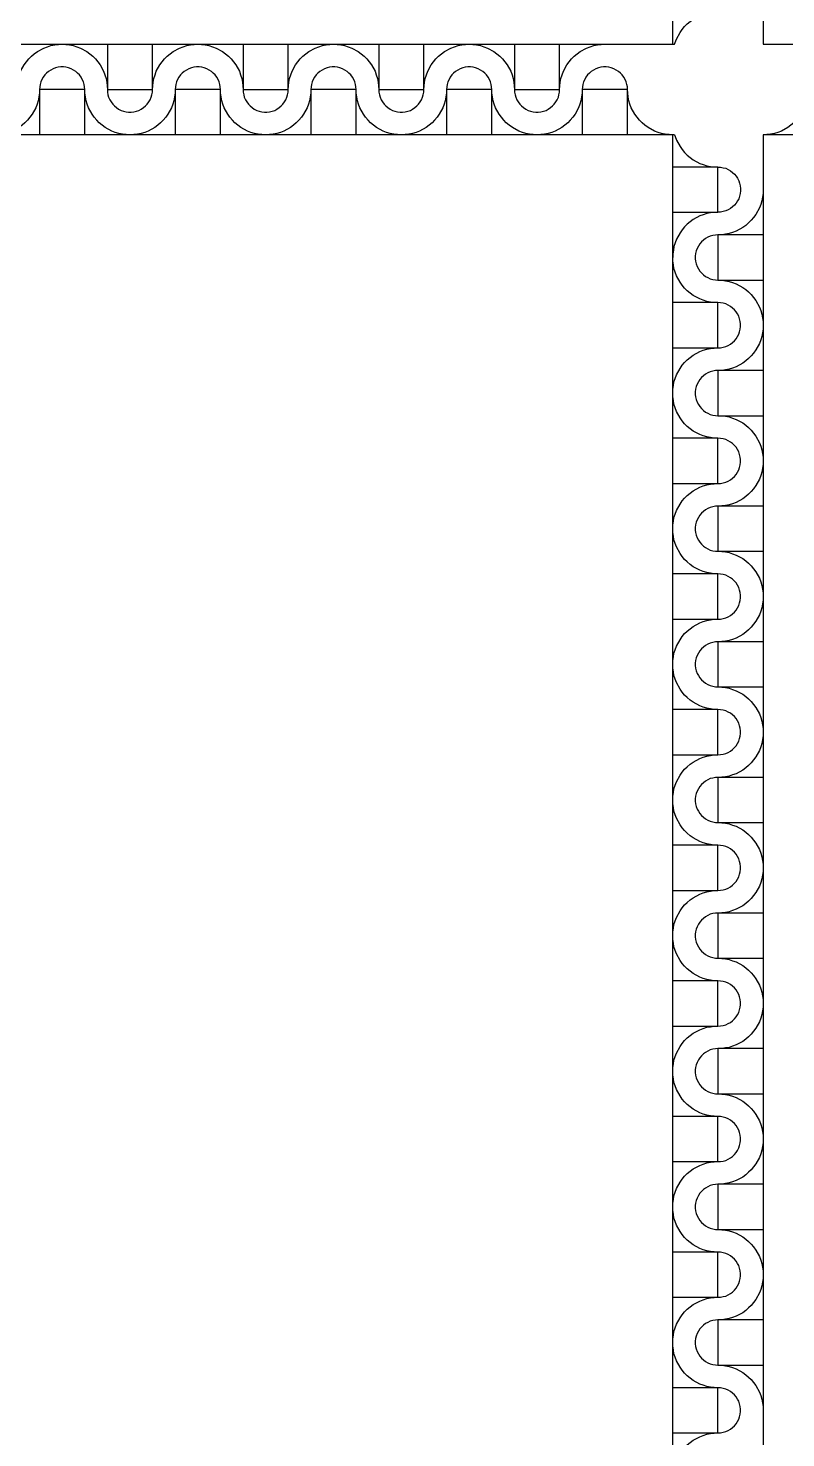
# Model space of a CAD drawing. Extents: x 190.8 to 267.1, y 124 to 174.8.
# Drawn here: x 227.887 to 229.06, y 137.393 to 139.576 of the extents above; entities that cross this region are included whole.
import ezdxf

# ---------------------------------------------------------------- set-up
doc = ezdxf.new("R2010")
doc.units = 0
doc.header["$MEASUREMENT"] = 0

msp = doc.modelspace()

# ---------------------------------------------------------------- linework, layer by layer
for p, q in [((226.7846, 139.5506), (228.8875, 139.5506)), ((229.0246, 139.5506), (231.1275, 139.5506))]:
    msp.add_line(p, q)
for points in [[(228.8846, 139.5506), (228.8846, 141.6106)], [(231.1275, 141.6106), (229.0246, 141.6106), (229.0246, 139.5506)], [(228.8875, 139.5506), (228.8884, 139.5533), (228.8904, 139.5588), (228.8959, 139.5688), (228.8994, 139.5736), (228.9031, 139.5781), (228.9071, 139.5821), (228.9116, 139.5858), (228.9164, 139.5893), (228.9264, 139.5948), (228.9319, 139.5968), (228.9374, 139.5986), (228.9431, 139.5996), (228.9489, 139.6003), (228.9546, 139.6006)], [(227.8696, 139.4806), (227.8699, 139.4863), (227.8706, 139.4921), (227.8716, 139.4978), (227.8734, 139.5033), (227.8754, 139.5088), (227.8809, 139.5188), (227.8844, 139.5236), (227.8881, 139.5281), (227.8921, 139.5321), (227.8966, 139.5358), (227.9014, 139.5393), (227.9114, 139.5448), (227.9169, 139.5468), (227.9224, 139.5486), (227.9281, 139.5496), (227.9339, 139.5503), (227.9396, 139.5506)], [(227.9396, 139.5506), (227.9454, 139.5503), (227.9511, 139.5496), (227.9569, 139.5486), (227.9624, 139.5468), (227.9679, 139.5448), (227.9779, 139.5393), (227.9826, 139.5358), (227.9871, 139.5321), (227.9911, 139.5281), (227.9949, 139.5236), (227.9984, 139.5188), (228.0039, 139.5088), (228.0059, 139.5033), (228.0076, 139.4978), (228.0086, 139.4921), (228.0094, 139.4863), (228.0096, 139.4806)], [(228.0096, 139.5506), (228.0096, 139.4806), (228.0796, 139.4806), (228.0796, 139.5506)], [(228.0796, 139.4806), (228.0799, 139.4863), (228.0806, 139.4921), (228.0816, 139.4978), (228.0834, 139.5033), (228.0854, 139.5088), (228.0909, 139.5188), (228.0944, 139.5236), (228.0981, 139.5281), (228.1021, 139.5321), (228.1066, 139.5358), (228.1114, 139.5393), (228.1214, 139.5448), (228.1269, 139.5468), (228.1324, 139.5486), (228.1381, 139.5496), (228.1439, 139.5503), (228.1496, 139.5506)], [(228.1496, 139.5506), (228.1554, 139.5503), (228.1611, 139.5496), (228.1669, 139.5486), (228.1724, 139.5468), (228.1779, 139.5448), (228.1879, 139.5393), (228.1926, 139.5358), (228.1971, 139.5321), (228.2011, 139.5281), (228.2049, 139.5236), (228.2084, 139.5188), (228.2139, 139.5088), (228.2159, 139.5033), (228.2176, 139.4978), (228.2186, 139.4921), (228.2194, 139.4863), (228.2196, 139.4806)], [(228.2196, 139.5506), (228.2196, 139.4806), (228.2896, 139.4806), (228.2896, 139.5506)], [(228.2896, 139.4806), (228.2899, 139.4863), (228.2906, 139.4921), (228.2916, 139.4978), (228.2934, 139.5033), (228.2954, 139.5088), (228.3009, 139.5188), (228.3044, 139.5236), (228.3081, 139.5281), (228.3121, 139.5321), (228.3166, 139.5358), (228.3214, 139.5393), (228.3314, 139.5448), (228.3369, 139.5468), (228.3424, 139.5486), (228.3481, 139.5496), (228.3539, 139.5503), (228.3596, 139.5506)], [(228.3596, 139.5506), (228.3654, 139.5503), (228.3711, 139.5496), (228.3769, 139.5486), (228.3824, 139.5468), (228.3879, 139.5448), (228.3979, 139.5393), (228.4026, 139.5358), (228.4071, 139.5321), (228.4111, 139.5281), (228.4149, 139.5236), (228.4184, 139.5188), (228.4239, 139.5088), (228.4259, 139.5033), (228.4276, 139.4978), (228.4286, 139.4921), (228.4294, 139.4863), (228.4296, 139.4806)], [(228.4296, 139.5506), (228.4296, 139.4806), (228.4996, 139.4806), (228.4996, 139.5506)], [(228.4996, 139.4806), (228.4999, 139.4863), (228.5006, 139.4921), (228.5016, 139.4978), (228.5034, 139.5033), (228.5054, 139.5088), (228.5109, 139.5188), (228.5144, 139.5236), (228.5181, 139.5281), (228.5221, 139.5321), (228.5266, 139.5358), (228.5314, 139.5393), (228.5414, 139.5448), (228.5469, 139.5468), (228.5524, 139.5486), (228.5581, 139.5496), (228.5639, 139.5503), (228.5696, 139.5506)], [(228.5696, 139.5506), (228.5754, 139.5503), (228.5811, 139.5496), (228.5869, 139.5486), (228.5924, 139.5468), (228.5979, 139.5448), (228.6079, 139.5393), (228.6126, 139.5358), (228.6171, 139.5321), (228.6211, 139.5281), (228.6249, 139.5236), (228.6284, 139.5188), (228.6339, 139.5088), (228.6359, 139.5033), (228.6376, 139.4978), (228.6386, 139.4921), (228.6394, 139.4863), (228.6396, 139.4806)], [(228.6396, 139.5506), (228.6396, 139.4806), (228.7096, 139.4806), (228.7096, 139.5506)], [(228.7096, 139.4806), (228.7099, 139.4863), (228.7106, 139.4921), (228.7116, 139.4978), (228.7134, 139.5033), (228.7154, 139.5088), (228.7209, 139.5188), (228.7244, 139.5236), (228.7281, 139.5281), (228.7321, 139.5321), (228.7366, 139.5358), (228.7414, 139.5393), (228.7514, 139.5448), (228.7569, 139.5468), (228.7624, 139.5486), (228.7681, 139.5496), (228.7739, 139.5503), (228.7796, 139.5506)], [(227.9746, 139.4806), (227.9744, 139.4846), (227.9736, 139.4886), (227.9726, 139.4926), (227.9709, 139.4963), (227.9689, 139.4998), (227.9664, 139.5031), (227.9636, 139.5061), (227.9606, 139.5086), (227.9571, 139.5108), (227.9534, 139.5128), (227.9496, 139.5141), (227.9456, 139.5151), (227.9416, 139.5156), (227.9376, 139.5156), (227.9336, 139.5151), (227.9296, 139.5141), (227.9256, 139.5128), (227.9221, 139.5108), (227.9186, 139.5086), (227.9156, 139.5061), (227.9129, 139.5031), (227.9104, 139.4998), (227.9084, 139.4963), (227.9066, 139.4926), (227.9056, 139.4886), (227.9049, 139.4846), (227.9046, 139.4806)], [(228.1846, 139.4806), (228.1844, 139.4846), (228.1836, 139.4886), (228.1826, 139.4926), (228.1809, 139.4963), (228.1789, 139.4998), (228.1764, 139.5031), (228.1736, 139.5061), (228.1706, 139.5086), (228.1671, 139.5108), (228.1634, 139.5128), (228.1596, 139.5141), (228.1556, 139.5151), (228.1516, 139.5156), (228.1476, 139.5156), (228.1436, 139.5151), (228.1396, 139.5141), (228.1356, 139.5128), (228.1321, 139.5108), (228.1286, 139.5086), (228.1256, 139.5061), (228.1229, 139.5031), (228.1204, 139.4998), (228.1184, 139.4963), (228.1166, 139.4926), (228.1156, 139.4886), (228.1149, 139.4846), (228.1146, 139.4806)], [(228.3946, 139.4806), (228.3944, 139.4846), (228.3936, 139.4886), (228.3926, 139.4926), (228.3909, 139.4963), (228.3889, 139.4998), (228.3864, 139.5031), (228.3836, 139.5061), (228.3806, 139.5086), (228.3771, 139.5108), (228.3734, 139.5128), (228.3696, 139.5141), (228.3656, 139.5151), (228.3616, 139.5156), (228.3576, 139.5156), (228.3536, 139.5151), (228.3496, 139.5141), (228.3456, 139.5128), (228.3421, 139.5108), (228.3386, 139.5086), (228.3356, 139.5061), (228.3329, 139.5031), (228.3304, 139.4998), (228.3284, 139.4963), (228.3266, 139.4926), (228.3256, 139.4886), (228.3249, 139.4846), (228.3246, 139.4806)], [(228.6046, 139.4806), (228.6044, 139.4846), (228.6036, 139.4886), (228.6026, 139.4926), (228.6009, 139.4963), (228.5989, 139.4998), (228.5964, 139.5031), (228.5936, 139.5061), (228.5906, 139.5086), (228.5871, 139.5108), (228.5834, 139.5128), (228.5796, 139.5141), (228.5756, 139.5151), (228.5716, 139.5156), (228.5676, 139.5156), (228.5636, 139.5151), (228.5596, 139.5141), (228.5556, 139.5128), (228.5521, 139.5108), (228.5486, 139.5086), (228.5456, 139.5061), (228.5429, 139.5031), (228.5404, 139.4998), (228.5384, 139.4963), (228.5366, 139.4926), (228.5356, 139.4886), (228.5349, 139.4846), (228.5346, 139.4806)], [(228.8146, 139.4806), (228.8144, 139.4846), (228.8136, 139.4886), (228.8126, 139.4926), (228.8109, 139.4963), (228.8089, 139.4998), (228.8064, 139.5031), (228.8036, 139.5061), (228.8006, 139.5086), (228.7971, 139.5108), (228.7934, 139.5128), (228.7896, 139.5141), (228.7856, 139.5151), (228.7816, 139.5156), (228.7776, 139.5156), (228.7736, 139.5151), (228.7696, 139.5141), (228.7656, 139.5128), (228.7621, 139.5108), (228.7586, 139.5086), (228.7556, 139.5061), (228.7529, 139.5031), (228.7504, 139.4998), (228.7484, 139.4963), (228.7466, 139.4926), (228.7456, 139.4886), (228.7449, 139.4846), (228.7446, 139.4806)], [(227.9046, 139.4806), (227.9044, 139.4748), (227.9036, 139.4691), (227.9026, 139.4633), (227.9009, 139.4578), (227.8989, 139.4523), (227.8934, 139.4423), (227.8899, 139.4376), (227.8861, 139.4331), (227.8821, 139.4291), (227.8776, 139.4253), (227.8729, 139.4218), (227.8629, 139.4163), (227.8574, 139.4143), (227.8519, 139.4126), (227.8461, 139.4116), (227.8404, 139.4108), (227.8346, 139.4106)], [(227.9746, 139.4106), (227.9746, 139.4806), (227.9046, 139.4806), (227.9046, 139.4106)], [(228.0446, 139.4106), (228.0389, 139.4108), (228.0331, 139.4116), (228.0274, 139.4126), (228.0219, 139.4143), (228.0164, 139.4163), (228.0064, 139.4218), (228.0016, 139.4253), (227.9971, 139.4291), (227.9931, 139.4331), (227.9894, 139.4376), (227.9859, 139.4423), (227.9804, 139.4523), (227.9784, 139.4578), (227.9766, 139.4633), (227.9756, 139.4691), (227.9749, 139.4748), (227.9746, 139.4806)], [(228.0096, 139.4806), (228.0099, 139.4766), (228.0106, 139.4726), (228.0116, 139.4686), (228.0134, 139.4648), (228.0154, 139.4613), (228.0179, 139.4581), (228.0206, 139.4551), (228.0236, 139.4526), (228.0271, 139.4503), (228.0309, 139.4483), (228.0346, 139.4471), (228.0386, 139.4461), (228.0426, 139.4456), (228.0466, 139.4456), (228.0506, 139.4461), (228.0546, 139.4471), (228.0586, 139.4483), (228.0621, 139.4503), (228.0656, 139.4526), (228.0686, 139.4551), (228.0714, 139.4581), (228.0739, 139.4613), (228.0759, 139.4648), (228.0776, 139.4686), (228.0786, 139.4726), (228.0794, 139.4766), (228.0796, 139.4806)], [(228.1146, 139.4806), (228.1144, 139.4748), (228.1136, 139.4691), (228.1126, 139.4633), (228.1109, 139.4578), (228.1089, 139.4523), (228.1034, 139.4423), (228.0999, 139.4376), (228.0961, 139.4331), (228.0921, 139.4291), (228.0876, 139.4253), (228.0829, 139.4218), (228.0729, 139.4163), (228.0674, 139.4143), (228.0619, 139.4126), (228.0561, 139.4116), (228.0504, 139.4108), (228.0446, 139.4106)], [(228.1846, 139.4106), (228.1846, 139.4806), (228.1146, 139.4806), (228.1146, 139.4106)], [(228.2546, 139.4106), (228.2489, 139.4108), (228.2431, 139.4116), (228.2374, 139.4126), (228.2319, 139.4143), (228.2264, 139.4163), (228.2164, 139.4218), (228.2116, 139.4253), (228.2071, 139.4291), (228.2031, 139.4331), (228.1994, 139.4376), (228.1959, 139.4423), (228.1904, 139.4523), (228.1884, 139.4578), (228.1866, 139.4633), (228.1856, 139.4691), (228.1849, 139.4748), (228.1846, 139.4806)], [(228.2196, 139.4806), (228.2199, 139.4766), (228.2206, 139.4726), (228.2216, 139.4686), (228.2234, 139.4648), (228.2254, 139.4613), (228.2279, 139.4581), (228.2306, 139.4551), (228.2336, 139.4526), (228.2371, 139.4503), (228.2409, 139.4483), (228.2446, 139.4471), (228.2486, 139.4461), (228.2526, 139.4456), (228.2566, 139.4456), (228.2606, 139.4461), (228.2646, 139.4471), (228.2686, 139.4483), (228.2721, 139.4503), (228.2756, 139.4526), (228.2786, 139.4551), (228.2814, 139.4581), (228.2839, 139.4613), (228.2859, 139.4648), (228.2876, 139.4686), (228.2886, 139.4726), (228.2894, 139.4766), (228.2896, 139.4806)], [(228.3246, 139.4806), (228.3244, 139.4748), (228.3236, 139.4691), (228.3226, 139.4633), (228.3209, 139.4578), (228.3189, 139.4523), (228.3134, 139.4423), (228.3099, 139.4376), (228.3061, 139.4331), (228.3021, 139.4291), (228.2976, 139.4253), (228.2929, 139.4218), (228.2829, 139.4163), (228.2774, 139.4143), (228.2719, 139.4126), (228.2661, 139.4116), (228.2604, 139.4108), (228.2546, 139.4106)], [(228.3946, 139.4106), (228.3946, 139.4806), (228.3246, 139.4806), (228.3246, 139.4106)], [(228.4646, 139.4106), (228.4589, 139.4108), (228.4531, 139.4116), (228.4474, 139.4126), (228.4419, 139.4143), (228.4364, 139.4163), (228.4264, 139.4218), (228.4216, 139.4253), (228.4171, 139.4291), (228.4131, 139.4331), (228.4094, 139.4376), (228.4059, 139.4423), (228.4004, 139.4523), (228.3984, 139.4578), (228.3966, 139.4633), (228.3956, 139.4691), (228.3949, 139.4748), (228.3946, 139.4806)], [(228.4296, 139.4806), (228.4299, 139.4766), (228.4306, 139.4726), (228.4316, 139.4686), (228.4334, 139.4648), (228.4354, 139.4613), (228.4379, 139.4581), (228.4406, 139.4551), (228.4436, 139.4526), (228.4471, 139.4503), (228.4509, 139.4483), (228.4546, 139.4471), (228.4586, 139.4461), (228.4626, 139.4456), (228.4666, 139.4456), (228.4706, 139.4461), (228.4746, 139.4471), (228.4786, 139.4483), (228.4821, 139.4503), (228.4856, 139.4526), (228.4886, 139.4551), (228.4914, 139.4581), (228.4939, 139.4613), (228.4959, 139.4648), (228.4976, 139.4686), (228.4986, 139.4726), (228.4994, 139.4766), (228.4996, 139.4806)], [(228.5346, 139.4806), (228.5344, 139.4748), (228.5336, 139.4691), (228.5326, 139.4633), (228.5309, 139.4578), (228.5289, 139.4523), (228.5234, 139.4423), (228.5199, 139.4376), (228.5161, 139.4331), (228.5121, 139.4291), (228.5076, 139.4253), (228.5029, 139.4218), (228.4929, 139.4163), (228.4874, 139.4143), (228.4819, 139.4126), (228.4761, 139.4116), (228.4704, 139.4108), (228.4646, 139.4106)], [(228.6046, 139.4106), (228.6046, 139.4806), (228.5346, 139.4806), (228.5346, 139.4106)], [(228.6746, 139.4106), (228.6689, 139.4108), (228.6631, 139.4116), (228.6574, 139.4126), (228.6519, 139.4143), (228.6464, 139.4163), (228.6364, 139.4218), (228.6316, 139.4253), (228.6271, 139.4291), (228.6231, 139.4331), (228.6194, 139.4376), (228.6159, 139.4423), (228.6104, 139.4523), (228.6084, 139.4578), (228.6066, 139.4633), (228.6056, 139.4691), (228.6049, 139.4748), (228.6046, 139.4806)], [(228.6396, 139.4806), (228.6399, 139.4766), (228.6406, 139.4726), (228.6416, 139.4686), (228.6434, 139.4648), (228.6454, 139.4613), (228.6479, 139.4581), (228.6506, 139.4551), (228.6536, 139.4526), (228.6571, 139.4503), (228.6609, 139.4483), (228.6646, 139.4471), (228.6686, 139.4461), (228.6726, 139.4456), (228.6766, 139.4456), (228.6806, 139.4461), (228.6846, 139.4471), (228.6886, 139.4483), (228.6921, 139.4503), (228.6956, 139.4526), (228.6986, 139.4551), (228.7014, 139.4581), (228.7039, 139.4613), (228.7059, 139.4648), (228.7076, 139.4686), (228.7086, 139.4726), (228.7094, 139.4766), (228.7096, 139.4806)], [(228.7446, 139.4806), (228.7444, 139.4748), (228.7436, 139.4691), (228.7426, 139.4633), (228.7409, 139.4578), (228.7389, 139.4523), (228.7334, 139.4423), (228.7299, 139.4376), (228.7261, 139.4331), (228.7221, 139.4291), (228.7176, 139.4253), (228.7129, 139.4218), (228.7029, 139.4163), (228.6974, 139.4143), (228.6919, 139.4126), (228.6861, 139.4116), (228.6804, 139.4108), (228.6746, 139.4106)], [(228.8146, 139.4106), (228.8146, 139.4806), (228.7446, 139.4806), (228.7446, 139.4106)], [(228.8846, 139.4106), (228.8789, 139.4108), (228.8731, 139.4116), (228.8674, 139.4126), (228.8619, 139.4143), (228.8564, 139.4163), (228.8464, 139.4218), (228.8416, 139.4253), (228.8371, 139.4291), (228.8331, 139.4331), (228.8294, 139.4376), (228.8259, 139.4423), (228.8204, 139.4523), (228.8184, 139.4578), (228.8166, 139.4633), (228.8156, 139.4691), (228.8149, 139.4748), (228.8146, 139.4806)], [(229.0946, 139.4806), (229.0944, 139.4748), (229.0936, 139.4691), (229.0926, 139.4633), (229.0909, 139.4578), (229.0889, 139.4523), (229.0834, 139.4423), (229.0799, 139.4376), (229.0761, 139.4331), (229.0721, 139.4291), (229.0676, 139.4253), (229.0629, 139.4218), (229.0529, 139.4163), (229.0474, 139.4143), (229.0419, 139.4126), (229.0361, 139.4116), (229.0304, 139.4108), (229.0246, 139.4106)], [(228.8875, 139.4106), (226.7846, 139.4106), (226.7846, 137.3506)], [(228.8846, 137.3506), (228.8846, 139.4106)], [(228.8875, 139.4106), (228.8884, 139.4078), (228.8904, 139.4023), (228.8959, 139.3923), (228.8994, 139.3876), (228.9031, 139.3831), (228.9071, 139.3791), (228.9116, 139.3753), (228.9164, 139.3718), (228.9264, 139.3663), (228.9319, 139.3643), (228.9374, 139.3626), (228.9431, 139.3616), (228.9489, 139.3608), (228.9546, 139.3606)], [(231.1275, 139.4106), (229.0246, 139.4106), (229.0246, 137.3506)], [(228.8846, 139.2906), (228.9546, 139.2906), (228.9546, 139.3606), (228.8846, 139.3606)], [(228.9546, 139.3606), (228.9586, 139.3603), (228.9626, 139.3596), (228.9666, 139.3586), (228.9704, 139.3568), (228.9739, 139.3548), (228.9771, 139.3523), (228.9801, 139.3496), (228.9826, 139.3466), (228.9849, 139.3431), (228.9869, 139.3393), (228.9881, 139.3356), (228.9891, 139.3316), (228.9896, 139.3276), (228.9896, 139.3236), (228.9891, 139.3196), (228.9881, 139.3156), (228.9869, 139.3116), (228.9849, 139.3081), (228.9826, 139.3046), (228.9801, 139.3016), (228.9771, 139.2988), (228.9739, 139.2963), (228.9704, 139.2943), (228.9666, 139.2926), (228.9626, 139.2916), (228.9586, 139.2908), (228.9546, 139.2906)], [(229.0246, 139.3256), (229.0244, 139.3198), (229.0236, 139.3141), (229.0226, 139.3083), (229.0209, 139.3028), (229.0189, 139.2973), (229.0134, 139.2873), (229.0099, 139.2826), (229.0061, 139.2781), (229.0021, 139.2741), (228.9976, 139.2703), (228.9929, 139.2668), (228.9829, 139.2613), (228.9774, 139.2593), (228.9719, 139.2576), (228.9661, 139.2566), (228.9604, 139.2558), (228.9546, 139.2556)], [(228.9546, 139.2906), (228.9489, 139.2903), (228.9431, 139.2896), (228.9374, 139.2886), (228.9319, 139.2868), (228.9264, 139.2848), (228.9164, 139.2793), (228.9116, 139.2758), (228.9071, 139.2721), (228.9031, 139.2681), (228.8994, 139.2636), (228.8959, 139.2588), (228.8904, 139.2488), (228.8884, 139.2433), (228.8866, 139.2378), (228.8856, 139.2321), (228.8849, 139.2263), (228.8846, 139.2206)], [(228.9546, 139.2556), (228.9506, 139.2553), (228.9466, 139.2546), (228.9426, 139.2536), (228.9389, 139.2518), (228.9354, 139.2498), (228.9321, 139.2473), (228.9291, 139.2446), (228.9266, 139.2416), (228.9244, 139.2381), (228.9224, 139.2343), (228.9211, 139.2306), (228.9201, 139.2266), (228.9196, 139.2226), (228.9196, 139.2186), (228.9201, 139.2146), (228.9211, 139.2106), (228.9224, 139.2066), (228.9244, 139.2031), (228.9266, 139.1996), (228.9291, 139.1966), (228.9321, 139.1938), (228.9354, 139.1913), (228.9389, 139.1893), (228.9426, 139.1876), (228.9466, 139.1866), (228.9506, 139.1858), (228.9546, 139.1856)], [(229.0246, 139.2556), (228.9546, 139.2556), (228.9546, 139.1856), (229.0246, 139.1856)], [(228.9546, 139.1506), (228.9489, 139.1508), (228.9431, 139.1516), (228.9374, 139.1526), (228.9319, 139.1543), (228.9264, 139.1563), (228.9164, 139.1618), (228.9116, 139.1653), (228.9071, 139.1691), (228.9031, 139.1731), (228.8994, 139.1776), (228.8959, 139.1823), (228.8904, 139.1923), (228.8884, 139.1978), (228.8866, 139.2033), (228.8856, 139.2091), (228.8849, 139.2148), (228.8846, 139.2206)], [(228.9546, 139.1856), (228.9604, 139.1853), (228.9661, 139.1846), (228.9719, 139.1836), (228.9774, 139.1818), (228.9829, 139.1798), (228.9929, 139.1743), (228.9976, 139.1708), (229.0021, 139.1671), (229.0061, 139.1631), (229.0099, 139.1586), (229.0134, 139.1538), (229.0189, 139.1438), (229.0209, 139.1383), (229.0226, 139.1328), (229.0236, 139.1271), (229.0244, 139.1213), (229.0246, 139.1156)], [(228.8846, 139.0806), (228.9546, 139.0806), (228.9546, 139.1506), (228.8846, 139.1506)], [(228.9546, 139.0806), (228.9586, 139.0808), (228.9626, 139.0816), (228.9666, 139.0826), (228.9704, 139.0843), (228.9739, 139.0863), (228.9771, 139.0888), (228.9801, 139.0916), (228.9826, 139.0946), (228.9849, 139.0981), (228.9869, 139.1018), (228.9881, 139.1056), (228.9891, 139.1096), (228.9896, 139.1136), (228.9896, 139.1176), (228.9891, 139.1216), (228.9881, 139.1256), (228.9869, 139.1296), (228.9849, 139.1331), (228.9826, 139.1366), (228.9801, 139.1396), (228.9771, 139.1423), (228.9739, 139.1448), (228.9704, 139.1468), (228.9666, 139.1486), (228.9626, 139.1496), (228.9586, 139.1503), (228.9546, 139.1506)], [(229.0246, 139.1156), (229.0244, 139.1098), (229.0236, 139.1041), (229.0226, 139.0983), (229.0209, 139.0928), (229.0189, 139.0873), (229.0134, 139.0773), (229.0099, 139.0726), (229.0061, 139.0681), (229.0021, 139.0641), (228.9976, 139.0603), (228.9929, 139.0568), (228.9829, 139.0513), (228.9774, 139.0493), (228.9719, 139.0476), (228.9661, 139.0466), (228.9604, 139.0458), (228.9546, 139.0456)], [(228.8846, 139.0106), (228.8849, 139.0163), (228.8856, 139.0221), (228.8866, 139.0278), (228.8884, 139.0333), (228.8904, 139.0388), (228.8959, 139.0488), (228.8994, 139.0536), (228.9031, 139.0581), (228.9071, 139.0621), (228.9116, 139.0658), (228.9164, 139.0693), (228.9264, 139.0748), (228.9319, 139.0768), (228.9374, 139.0786), (228.9431, 139.0796), (228.9489, 139.0803), (228.9546, 139.0806)], [(228.9546, 139.0456), (228.9506, 139.0453), (228.9466, 139.0446), (228.9426, 139.0436), (228.9389, 139.0418), (228.9354, 139.0398), (228.9321, 139.0373), (228.9291, 139.0346), (228.9266, 139.0316), (228.9244, 139.0281), (228.9224, 139.0243), (228.9211, 139.0206), (228.9201, 139.0166), (228.9196, 139.0126), (228.9196, 139.0086), (228.9201, 139.0046), (228.9211, 139.0006), (228.9224, 138.9966), (228.9244, 138.9931), (228.9266, 138.9896), (228.9291, 138.9866), (228.9321, 138.9838), (228.9354, 138.9813), (228.9389, 138.9793), (228.9426, 138.9776), (228.9466, 138.9766), (228.9506, 138.9758), (228.9546, 138.9756)], [(229.0246, 139.0456), (228.9546, 139.0456), (228.9546, 138.9756), (229.0246, 138.9756)], [(228.9546, 138.9406), (228.9489, 138.9408), (228.9431, 138.9416), (228.9374, 138.9426), (228.9319, 138.9443), (228.9264, 138.9463), (228.9164, 138.9518), (228.9116, 138.9553), (228.9071, 138.9591), (228.9031, 138.9631), (228.8994, 138.9676), (228.8959, 138.9723), (228.8904, 138.9823), (228.8884, 138.9878), (228.8866, 138.9933), (228.8856, 138.9991), (228.8849, 139.0048), (228.8846, 139.0106)], [(228.9546, 138.9756), (228.9604, 138.9753), (228.9661, 138.9746), (228.9719, 138.9736), (228.9774, 138.9718), (228.9829, 138.9698), (228.9929, 138.9643), (228.9976, 138.9608), (229.0021, 138.9571), (229.0061, 138.9531), (229.0099, 138.9486), (229.0134, 138.9438), (229.0189, 138.9338), (229.0209, 138.9283), (229.0226, 138.9228), (229.0236, 138.9171), (229.0244, 138.9113), (229.0246, 138.9056)], [(228.8846, 138.8706), (228.9546, 138.8706), (228.9546, 138.9406), (228.8846, 138.9406)], [(228.9546, 138.8706), (228.9586, 138.8708), (228.9626, 138.8716), (228.9666, 138.8726), (228.9704, 138.8743), (228.9739, 138.8763), (228.9771, 138.8788), (228.9801, 138.8816), (228.9826, 138.8846), (228.9849, 138.8881), (228.9869, 138.8918), (228.9881, 138.8956), (228.9891, 138.8996), (228.9896, 138.9036), (228.9896, 138.9076), (228.9891, 138.9116), (228.9881, 138.9156), (228.9869, 138.9196), (228.9849, 138.9231), (228.9826, 138.9266), (228.9801, 138.9296), (228.9771, 138.9323), (228.9739, 138.9348), (228.9704, 138.9368), (228.9666, 138.9386), (228.9626, 138.9396), (228.9586, 138.9403), (228.9546, 138.9406)], [(229.0246, 138.9056), (229.0244, 138.8998), (229.0236, 138.8941), (229.0226, 138.8883), (229.0209, 138.8828), (229.0189, 138.8773), (229.0134, 138.8673), (229.0099, 138.8626), (229.0061, 138.8581), (229.0021, 138.8541), (228.9976, 138.8503), (228.9929, 138.8468), (228.9829, 138.8413), (228.9774, 138.8393), (228.9719, 138.8376), (228.9661, 138.8366), (228.9604, 138.8358), (228.9546, 138.8356)], [(228.8846, 138.8006), (228.8849, 138.8063), (228.8856, 138.8121), (228.8866, 138.8178), (228.8884, 138.8233), (228.8904, 138.8288), (228.8959, 138.8388), (228.8994, 138.8436), (228.9031, 138.8481), (228.9071, 138.8521), (228.9116, 138.8558), (228.9164, 138.8593), (228.9264, 138.8648), (228.9319, 138.8668), (228.9374, 138.8686), (228.9431, 138.8696), (228.9489, 138.8703), (228.9546, 138.8706)], [(228.9546, 138.8356), (228.9506, 138.8353), (228.9466, 138.8346), (228.9426, 138.8336), (228.9389, 138.8318), (228.9354, 138.8298), (228.9321, 138.8273), (228.9291, 138.8246), (228.9266, 138.8216), (228.9244, 138.8181), (228.9224, 138.8143), (228.9211, 138.8106), (228.9201, 138.8066), (228.9196, 138.8026), (228.9196, 138.7986), (228.9201, 138.7946), (228.9211, 138.7906), (228.9224, 138.7866), (228.9244, 138.7831), (228.9266, 138.7796), (228.9291, 138.7766), (228.9321, 138.7738), (228.9354, 138.7713), (228.9389, 138.7693), (228.9426, 138.7676), (228.9466, 138.7666), (228.9506, 138.7658), (228.9546, 138.7656)], [(229.0246, 138.8356), (228.9546, 138.8356), (228.9546, 138.7656), (229.0246, 138.7656)], [(228.9546, 138.7306), (228.9489, 138.7308), (228.9431, 138.7316), (228.9374, 138.7326), (228.9319, 138.7343), (228.9264, 138.7363), (228.9164, 138.7418), (228.9116, 138.7453), (228.9071, 138.7491), (228.9031, 138.7531), (228.8994, 138.7576), (228.8959, 138.7623), (228.8904, 138.7723), (228.8884, 138.7778), (228.8866, 138.7833), (228.8856, 138.7891), (228.8849, 138.7948), (228.8846, 138.8006)], [(228.9546, 138.7656), (228.9604, 138.7653), (228.9661, 138.7646), (228.9719, 138.7636), (228.9774, 138.7618), (228.9829, 138.7598), (228.9929, 138.7543), (228.9976, 138.7508), (229.0021, 138.7471), (229.0061, 138.7431), (229.0099, 138.7386), (229.0134, 138.7338), (229.0189, 138.7238), (229.0209, 138.7183), (229.0226, 138.7128), (229.0236, 138.7071), (229.0244, 138.7013), (229.0246, 138.6956)], [(228.8846, 138.6606), (228.9546, 138.6606), (228.9546, 138.7306), (228.8846, 138.7306)], [(228.9546, 138.6606), (228.9586, 138.6608), (228.9626, 138.6616), (228.9666, 138.6626), (228.9704, 138.6643), (228.9739, 138.6663), (228.9771, 138.6688), (228.9801, 138.6716), (228.9826, 138.6746), (228.9849, 138.6781), (228.9869, 138.6818), (228.9881, 138.6856), (228.9891, 138.6896), (228.9896, 138.6936), (228.9896, 138.6976), (228.9891, 138.7016), (228.9881, 138.7056), (228.9869, 138.7096), (228.9849, 138.7131), (228.9826, 138.7166), (228.9801, 138.7196), (228.9771, 138.7223), (228.9739, 138.7248), (228.9704, 138.7268), (228.9666, 138.7286), (228.9626, 138.7296), (228.9586, 138.7303), (228.9546, 138.7306)], [(229.0246, 138.6956), (229.0244, 138.6898), (229.0236, 138.6841), (229.0226, 138.6783), (229.0209, 138.6728), (229.0189, 138.6673), (229.0134, 138.6573), (229.0099, 138.6526), (229.0061, 138.6481), (229.0021, 138.6441), (228.9976, 138.6403), (228.9929, 138.6368), (228.9829, 138.6313), (228.9774, 138.6293), (228.9719, 138.6276), (228.9661, 138.6266), (228.9604, 138.6258), (228.9546, 138.6256)], [(228.8846, 138.5906), (228.8849, 138.5963), (228.8856, 138.6021), (228.8866, 138.6078), (228.8884, 138.6133), (228.8904, 138.6188), (228.8959, 138.6288), (228.8994, 138.6336), (228.9031, 138.6381), (228.9071, 138.6421), (228.9116, 138.6458), (228.9164, 138.6493), (228.9264, 138.6548), (228.9319, 138.6568), (228.9374, 138.6586), (228.9431, 138.6596), (228.9489, 138.6603), (228.9546, 138.6606)], [(228.9546, 138.6256), (228.9506, 138.6253), (228.9466, 138.6246), (228.9426, 138.6236), (228.9389, 138.6218), (228.9354, 138.6198), (228.9321, 138.6173), (228.9291, 138.6146), (228.9266, 138.6116), (228.9244, 138.6081), (228.9224, 138.6043), (228.9211, 138.6006), (228.9201, 138.5966), (228.9196, 138.5926), (228.9196, 138.5886), (228.9201, 138.5846), (228.9211, 138.5806), (228.9224, 138.5766), (228.9244, 138.5731), (228.9266, 138.5696), (228.9291, 138.5666), (228.9321, 138.5638), (228.9354, 138.5613), (228.9389, 138.5593), (228.9426, 138.5576), (228.9466, 138.5566), (228.9506, 138.5558), (228.9546, 138.5556)], [(229.0246, 138.6256), (228.9546, 138.6256), (228.9546, 138.5556), (229.0246, 138.5556)], [(228.9546, 138.5206), (228.9489, 138.5208), (228.9431, 138.5216), (228.9374, 138.5226), (228.9319, 138.5243), (228.9264, 138.5263), (228.9164, 138.5318), (228.9116, 138.5353), (228.9071, 138.5391), (228.9031, 138.5431), (228.8994, 138.5476), (228.8959, 138.5523), (228.8904, 138.5623), (228.8884, 138.5678), (228.8866, 138.5733), (228.8856, 138.5791), (228.8849, 138.5848), (228.8846, 138.5906)], [(228.9546, 138.5556), (228.9604, 138.5553), (228.9661, 138.5546), (228.9719, 138.5536), (228.9774, 138.5518), (228.9829, 138.5498), (228.9929, 138.5443), (228.9976, 138.5408), (229.0021, 138.5371), (229.0061, 138.5331), (229.0099, 138.5286), (229.0134, 138.5238), (229.0189, 138.5138), (229.0209, 138.5083), (229.0226, 138.5028), (229.0236, 138.4971), (229.0244, 138.4913), (229.0246, 138.4856)], [(228.8846, 138.4506), (228.9546, 138.4506), (228.9546, 138.5206), (228.8846, 138.5206)], [(228.9546, 138.4506), (228.9586, 138.4508), (228.9626, 138.4516), (228.9666, 138.4526), (228.9704, 138.4543), (228.9739, 138.4563), (228.9771, 138.4588), (228.9801, 138.4616), (228.9826, 138.4646), (228.9849, 138.4681), (228.9869, 138.4718), (228.9881, 138.4756), (228.9891, 138.4796), (228.9896, 138.4836), (228.9896, 138.4876), (228.9891, 138.4916), (228.9881, 138.4956), (228.9869, 138.4996), (228.9849, 138.5031), (228.9826, 138.5066), (228.9801, 138.5096), (228.9771, 138.5123), (228.9739, 138.5148), (228.9704, 138.5168), (228.9666, 138.5186), (228.9626, 138.5196), (228.9586, 138.5203), (228.9546, 138.5206)], [(229.0246, 138.4856), (229.0244, 138.4798), (229.0236, 138.4741), (229.0226, 138.4683), (229.0209, 138.4628), (229.0189, 138.4573), (229.0134, 138.4473), (229.0099, 138.4426), (229.0061, 138.4381), (229.0021, 138.4341), (228.9976, 138.4303), (228.9929, 138.4268), (228.9829, 138.4213), (228.9774, 138.4193), (228.9719, 138.4176), (228.9661, 138.4166), (228.9604, 138.4158), (228.9546, 138.4156)], [(228.8846, 138.3806), (228.8849, 138.3863), (228.8856, 138.3921), (228.8866, 138.3978), (228.8884, 138.4033), (228.8904, 138.4088), (228.8959, 138.4188), (228.8994, 138.4236), (228.9031, 138.4281), (228.9071, 138.4321), (228.9116, 138.4358), (228.9164, 138.4393), (228.9264, 138.4448), (228.9319, 138.4468), (228.9374, 138.4486), (228.9431, 138.4496), (228.9489, 138.4503), (228.9546, 138.4506)], [(228.9546, 138.4156), (228.9506, 138.4153), (228.9466, 138.4146), (228.9426, 138.4136), (228.9389, 138.4118), (228.9354, 138.4098), (228.9321, 138.4073), (228.9291, 138.4046), (228.9266, 138.4016), (228.9244, 138.3981), (228.9224, 138.3943), (228.9211, 138.3906), (228.9201, 138.3866), (228.9196, 138.3826), (228.9196, 138.3786), (228.9201, 138.3746), (228.9211, 138.3706), (228.9224, 138.3666), (228.9244, 138.3631), (228.9266, 138.3596), (228.9291, 138.3566), (228.9321, 138.3538), (228.9354, 138.3513), (228.9389, 138.3493), (228.9426, 138.3476), (228.9466, 138.3466), (228.9506, 138.3458), (228.9546, 138.3456)], [(229.0246, 138.4156), (228.9546, 138.4156), (228.9546, 138.3456), (229.0246, 138.3456)], [(228.9546, 138.3106), (228.9489, 138.3108), (228.9431, 138.3116), (228.9374, 138.3126), (228.9319, 138.3143), (228.9264, 138.3163), (228.9164, 138.3218), (228.9116, 138.3253), (228.9071, 138.3291), (228.9031, 138.3331), (228.8994, 138.3376), (228.8959, 138.3423), (228.8904, 138.3523), (228.8884, 138.3578), (228.8866, 138.3633), (228.8856, 138.3691), (228.8849, 138.3748), (228.8846, 138.3806)], [(228.9546, 138.3456), (228.9604, 138.3453), (228.9661, 138.3446), (228.9719, 138.3436), (228.9774, 138.3418), (228.9829, 138.3398), (228.9929, 138.3343), (228.9976, 138.3308), (229.0021, 138.3271), (229.0061, 138.3231), (229.0099, 138.3186), (229.0134, 138.3138), (229.0189, 138.3038), (229.0209, 138.2983), (229.0226, 138.2928), (229.0236, 138.2871), (229.0244, 138.2813), (229.0246, 138.2756)], [(228.8846, 138.2406), (228.9546, 138.2406), (228.9546, 138.3106), (228.8846, 138.3106)], [(228.9546, 138.2406), (228.9586, 138.2408), (228.9626, 138.2416), (228.9666, 138.2426), (228.9704, 138.2443), (228.9739, 138.2463), (228.9771, 138.2488), (228.9801, 138.2516), (228.9826, 138.2546), (228.9849, 138.2581), (228.9869, 138.2618), (228.9881, 138.2656), (228.9891, 138.2696), (228.9896, 138.2736), (228.9896, 138.2776), (228.9891, 138.2816), (228.9881, 138.2856), (228.9869, 138.2896), (228.9849, 138.2931), (228.9826, 138.2966), (228.9801, 138.2996), (228.9771, 138.3023), (228.9739, 138.3048), (228.9704, 138.3068), (228.9666, 138.3086), (228.9626, 138.3096), (228.9586, 138.3103), (228.9546, 138.3106)], [(229.0246, 138.2756), (229.0244, 138.2698), (229.0236, 138.2641), (229.0226, 138.2583), (229.0209, 138.2528), (229.0189, 138.2473), (229.0134, 138.2373), (229.0099, 138.2326), (229.0061, 138.2281), (229.0021, 138.2241), (228.9976, 138.2203), (228.9929, 138.2168), (228.9829, 138.2113), (228.9774, 138.2093), (228.9719, 138.2076), (228.9661, 138.2066), (228.9604, 138.2058), (228.9546, 138.2056)], [(228.8846, 138.1706), (228.8849, 138.1763), (228.8856, 138.1821), (228.8866, 138.1878), (228.8884, 138.1933), (228.8904, 138.1988), (228.8959, 138.2088), (228.8994, 138.2136), (228.9031, 138.2181), (228.9071, 138.2221), (228.9116, 138.2258), (228.9164, 138.2293), (228.9264, 138.2348), (228.9319, 138.2368), (228.9374, 138.2386), (228.9431, 138.2396), (228.9489, 138.2403), (228.9546, 138.2406)], [(228.9546, 138.2056), (228.9506, 138.2053), (228.9466, 138.2046), (228.9426, 138.2036), (228.9389, 138.2018), (228.9354, 138.1998), (228.9321, 138.1973), (228.9291, 138.1946), (228.9266, 138.1916), (228.9244, 138.1881), (228.9224, 138.1843), (228.9211, 138.1806), (228.9201, 138.1766), (228.9196, 138.1726), (228.9196, 138.1686), (228.9201, 138.1646), (228.9211, 138.1606), (228.9224, 138.1566), (228.9244, 138.1531), (228.9266, 138.1496), (228.9291, 138.1466), (228.9321, 138.1438), (228.9354, 138.1413), (228.9389, 138.1393), (228.9426, 138.1376), (228.9466, 138.1366), (228.9506, 138.1358), (228.9546, 138.1356)], [(229.0246, 138.2056), (228.9546, 138.2056), (228.9546, 138.1356), (229.0246, 138.1356)], [(228.9546, 138.1006), (228.9489, 138.1008), (228.9431, 138.1016), (228.9374, 138.1026), (228.9319, 138.1043), (228.9264, 138.1063), (228.9164, 138.1118), (228.9116, 138.1153), (228.9071, 138.1191), (228.9031, 138.1231), (228.8994, 138.1276), (228.8959, 138.1323), (228.8904, 138.1423), (228.8884, 138.1478), (228.8866, 138.1533), (228.8856, 138.1591), (228.8849, 138.1648), (228.8846, 138.1706)], [(228.9546, 138.1356), (228.9604, 138.1353), (228.9661, 138.1346), (228.9719, 138.1336), (228.9774, 138.1318), (228.9829, 138.1298), (228.9929, 138.1243), (228.9976, 138.1208), (229.0021, 138.1171), (229.0061, 138.1131), (229.0099, 138.1086), (229.0134, 138.1038), (229.0189, 138.0938), (229.0209, 138.0883), (229.0226, 138.0828), (229.0236, 138.0771), (229.0244, 138.0713), (229.0246, 138.0656)], [(228.8846, 138.0306), (228.9546, 138.0306), (228.9546, 138.1006), (228.8846, 138.1006)], [(228.9546, 138.0306), (228.9586, 138.0308), (228.9626, 138.0316), (228.9666, 138.0326), (228.9704, 138.0343), (228.9739, 138.0363), (228.9771, 138.0388), (228.9801, 138.0416), (228.9826, 138.0446), (228.9849, 138.0481), (228.9869, 138.0518), (228.9881, 138.0556), (228.9891, 138.0596), (228.9896, 138.0636), (228.9896, 138.0676), (228.9891, 138.0716), (228.9881, 138.0756), (228.9869, 138.0796), (228.9849, 138.0831), (228.9826, 138.0866), (228.9801, 138.0896), (228.9771, 138.0923), (228.9739, 138.0948), (228.9704, 138.0968), (228.9666, 138.0986), (228.9626, 138.0996), (228.9586, 138.1003), (228.9546, 138.1006)], [(229.0246, 138.0656), (229.0244, 138.0598), (229.0236, 138.0541), (229.0226, 138.0483), (229.0209, 138.0428), (229.0189, 138.0373), (229.0134, 138.0273), (229.0099, 138.0226), (229.0061, 138.0181), (229.0021, 138.0141), (228.9976, 138.0103), (228.9929, 138.0068), (228.9829, 138.0013), (228.9774, 137.9993), (228.9719, 137.9976), (228.9661, 137.9966), (228.9604, 137.9958), (228.9546, 137.9956)], [(228.8846, 137.9606), (228.8849, 137.9663), (228.8856, 137.9721), (228.8866, 137.9778), (228.8884, 137.9833), (228.8904, 137.9888), (228.8959, 137.9988), (228.8994, 138.0036), (228.9031, 138.0081), (228.9071, 138.0121), (228.9116, 138.0158), (228.9164, 138.0193), (228.9264, 138.0248), (228.9319, 138.0268), (228.9374, 138.0286), (228.9431, 138.0296), (228.9489, 138.0303), (228.9546, 138.0306)], [(228.9546, 137.9956), (228.9506, 137.9953), (228.9466, 137.9946), (228.9426, 137.9936), (228.9389, 137.9918), (228.9354, 137.9898), (228.9321, 137.9873), (228.9291, 137.9846), (228.9266, 137.9816), (228.9244, 137.9781), (228.9224, 137.9743), (228.9211, 137.9706), (228.9201, 137.9666), (228.9196, 137.9626), (228.9196, 137.9586), (228.9201, 137.9546), (228.9211, 137.9506), (228.9224, 137.9466), (228.9244, 137.9431), (228.9266, 137.9396), (228.9291, 137.9366), (228.9321, 137.9338), (228.9354, 137.9313), (228.9389, 137.9293), (228.9426, 137.9276), (228.9466, 137.9266), (228.9506, 137.9258), (228.9546, 137.9256)], [(229.0246, 137.9956), (228.9546, 137.9956), (228.9546, 137.9256), (229.0246, 137.9256)], [(228.9546, 137.8906), (228.9489, 137.8908), (228.9431, 137.8916), (228.9374, 137.8926), (228.9319, 137.8943), (228.9264, 137.8963), (228.9164, 137.9018), (228.9116, 137.9053), (228.9071, 137.9091), (228.9031, 137.9131), (228.8994, 137.9176), (228.8959, 137.9223), (228.8904, 137.9323), (228.8884, 137.9378), (228.8866, 137.9433), (228.8856, 137.9491), (228.8849, 137.9548), (228.8846, 137.9606)], [(228.9546, 137.9256), (228.9604, 137.9253), (228.9661, 137.9246), (228.9719, 137.9236), (228.9774, 137.9218), (228.9829, 137.9198), (228.9929, 137.9143), (228.9976, 137.9108), (229.0021, 137.9071), (229.0061, 137.9031), (229.0099, 137.8986), (229.0134, 137.8938), (229.0189, 137.8838), (229.0209, 137.8783), (229.0226, 137.8728), (229.0236, 137.8671), (229.0244, 137.8613), (229.0246, 137.8556)], [(228.8846, 137.8206), (228.9546, 137.8206), (228.9546, 137.8906), (228.8846, 137.8906)], [(228.9546, 137.8206), (228.9586, 137.8208), (228.9626, 137.8216), (228.9666, 137.8226), (228.9704, 137.8243), (228.9739, 137.8263), (228.9771, 137.8288), (228.9801, 137.8316), (228.9826, 137.8346), (228.9849, 137.8381), (228.9869, 137.8418), (228.9881, 137.8456), (228.9891, 137.8496), (228.9896, 137.8536), (228.9896, 137.8576), (228.9891, 137.8616), (228.9881, 137.8656), (228.9869, 137.8696), (228.9849, 137.8731), (228.9826, 137.8766), (228.9801, 137.8796), (228.9771, 137.8823), (228.9739, 137.8848), (228.9704, 137.8868), (228.9666, 137.8886), (228.9626, 137.8896), (228.9586, 137.8903), (228.9546, 137.8906)], [(229.0246, 137.8556), (229.0244, 137.8498), (229.0236, 137.8441), (229.0226, 137.8383), (229.0209, 137.8328), (229.0189, 137.8273), (229.0134, 137.8173), (229.0099, 137.8126), (229.0061, 137.8081), (229.0021, 137.8041), (228.9976, 137.8003), (228.9929, 137.7968), (228.9829, 137.7913), (228.9774, 137.7893), (228.9719, 137.7876), (228.9661, 137.7866), (228.9604, 137.7858), (228.9546, 137.7856)], [(228.8846, 137.7506), (228.8849, 137.7563), (228.8856, 137.7621), (228.8866, 137.7678), (228.8884, 137.7733), (228.8904, 137.7788), (228.8959, 137.7888), (228.8994, 137.7936), (228.9031, 137.7981), (228.9071, 137.8021), (228.9116, 137.8058), (228.9164, 137.8093), (228.9264, 137.8148), (228.9319, 137.8168), (228.9374, 137.8186), (228.9431, 137.8196), (228.9489, 137.8203), (228.9546, 137.8206)], [(228.9546, 137.7856), (228.9506, 137.7853), (228.9466, 137.7846), (228.9426, 137.7836), (228.9389, 137.7818), (228.9354, 137.7798), (228.9321, 137.7773), (228.9291, 137.7746), (228.9266, 137.7716), (228.9244, 137.7681), (228.9224, 137.7643), (228.9211, 137.7606), (228.9201, 137.7566), (228.9196, 137.7526), (228.9196, 137.7486), (228.9201, 137.7446), (228.9211, 137.7406), (228.9224, 137.7366), (228.9244, 137.7331), (228.9266, 137.7296), (228.9291, 137.7266), (228.9321, 137.7238), (228.9354, 137.7213), (228.9389, 137.7193), (228.9426, 137.7176), (228.9466, 137.7166), (228.9506, 137.7158), (228.9546, 137.7156)], [(229.0246, 137.7856), (228.9546, 137.7856), (228.9546, 137.7156), (229.0246, 137.7156)], [(228.9546, 137.6806), (228.9489, 137.6808), (228.9431, 137.6816), (228.9374, 137.6826), (228.9319, 137.6843), (228.9264, 137.6863), (228.9164, 137.6918), (228.9116, 137.6953), (228.9071, 137.6991), (228.9031, 137.7031), (228.8994, 137.7076), (228.8959, 137.7123), (228.8904, 137.7223), (228.8884, 137.7278), (228.8866, 137.7333), (228.8856, 137.7391), (228.8849, 137.7448), (228.8846, 137.7506)], [(228.9546, 137.7156), (228.9604, 137.7153), (228.9661, 137.7146), (228.9719, 137.7136), (228.9774, 137.7118), (228.9829, 137.7098), (228.9929, 137.7043), (228.9976, 137.7008), (229.0021, 137.6971), (229.0061, 137.6931), (229.0099, 137.6886), (229.0134, 137.6838), (229.0189, 137.6738), (229.0209, 137.6683), (229.0226, 137.6628), (229.0236, 137.6571), (229.0244, 137.6513), (229.0246, 137.6456)], [(228.8846, 137.6106), (228.9546, 137.6106), (228.9546, 137.6806), (228.8846, 137.6806)], [(228.9546, 137.6106), (228.9586, 137.6108), (228.9626, 137.6116), (228.9666, 137.6126), (228.9704, 137.6143), (228.9739, 137.6163), (228.9771, 137.6188), (228.9801, 137.6216), (228.9826, 137.6246), (228.9849, 137.6281), (228.9869, 137.6318), (228.9881, 137.6356), (228.9891, 137.6396), (228.9896, 137.6436), (228.9896, 137.6476), (228.9891, 137.6516), (228.9881, 137.6556), (228.9869, 137.6596), (228.9849, 137.6631), (228.9826, 137.6666), (228.9801, 137.6696), (228.9771, 137.6723), (228.9739, 137.6748), (228.9704, 137.6768), (228.9666, 137.6786), (228.9626, 137.6796), (228.9586, 137.6803), (228.9546, 137.6806)], [(229.0246, 137.6456), (229.0244, 137.6398), (229.0236, 137.6341), (229.0226, 137.6283), (229.0209, 137.6228), (229.0189, 137.6173), (229.0134, 137.6073), (229.0099, 137.6026), (229.0061, 137.5981), (229.0021, 137.5941), (228.9976, 137.5903), (228.9929, 137.5868), (228.9829, 137.5813), (228.9774, 137.5793), (228.9719, 137.5776), (228.9661, 137.5766), (228.9604, 137.5758), (228.9546, 137.5756)], [(228.8846, 137.5406), (228.8849, 137.5463), (228.8856, 137.5521), (228.8866, 137.5578), (228.8884, 137.5633), (228.8904, 137.5688), (228.8959, 137.5788), (228.8994, 137.5836), (228.9031, 137.5881), (228.9071, 137.5921), (228.9116, 137.5958), (228.9164, 137.5993), (228.9264, 137.6048), (228.9319, 137.6068), (228.9374, 137.6086), (228.9431, 137.6096), (228.9489, 137.6103), (228.9546, 137.6106)], [(228.9546, 137.5756), (228.9506, 137.5753), (228.9466, 137.5746), (228.9426, 137.5736), (228.9389, 137.5718), (228.9354, 137.5698), (228.9321, 137.5673), (228.9291, 137.5646), (228.9266, 137.5616), (228.9244, 137.5581), (228.9224, 137.5543), (228.9211, 137.5506), (228.9201, 137.5466), (228.9196, 137.5426), (228.9196, 137.5386), (228.9201, 137.5346), (228.9211, 137.5306), (228.9224, 137.5266), (228.9244, 137.5231), (228.9266, 137.5196), (228.9291, 137.5166), (228.9321, 137.5138), (228.9354, 137.5113), (228.9389, 137.5093), (228.9426, 137.5076), (228.9466, 137.5066), (228.9506, 137.5058), (228.9546, 137.5056)], [(229.0246, 137.5756), (228.9546, 137.5756), (228.9546, 137.5056), (229.0246, 137.5056)], [(228.9546, 137.4706), (228.9489, 137.4708), (228.9431, 137.4716), (228.9374, 137.4726), (228.9319, 137.4743), (228.9264, 137.4763), (228.9164, 137.4818), (228.9116, 137.4853), (228.9071, 137.4891), (228.9031, 137.4931), (228.8994, 137.4976), (228.8959, 137.5023), (228.8904, 137.5123), (228.8884, 137.5178), (228.8866, 137.5233), (228.8856, 137.5291), (228.8849, 137.5348), (228.8846, 137.5406)], [(228.9546, 137.5056), (228.9604, 137.5053), (228.9661, 137.5046), (228.9719, 137.5036), (228.9774, 137.5018), (228.9829, 137.4998), (228.9929, 137.4943), (228.9976, 137.4908), (229.0021, 137.4871), (229.0061, 137.4831), (229.0099, 137.4786), (229.0134, 137.4738), (229.0189, 137.4638), (229.0209, 137.4583), (229.0226, 137.4528), (229.0236, 137.4471), (229.0244, 137.4413), (229.0246, 137.4356)], [(228.8846, 137.4006), (228.9546, 137.4006), (228.9546, 137.4706), (228.8846, 137.4706)], [(228.9546, 137.4006), (228.9586, 137.4008), (228.9626, 137.4016), (228.9666, 137.4026), (228.9704, 137.4043), (228.9739, 137.4063), (228.9771, 137.4088), (228.9801, 137.4116), (228.9826, 137.4146), (228.9849, 137.4181), (228.9869, 137.4218), (228.9881, 137.4256), (228.9891, 137.4296), (228.9896, 137.4336), (228.9896, 137.4376), (228.9891, 137.4416), (228.9881, 137.4456), (228.9869, 137.4496), (228.9849, 137.4531), (228.9826, 137.4566), (228.9801, 137.4596), (228.9771, 137.4623), (228.9739, 137.4648), (228.9704, 137.4668), (228.9666, 137.4686), (228.9626, 137.4696), (228.9586, 137.4703), (228.9546, 137.4706)], [(228.8875, 137.3506), (228.8884, 137.3533), (228.8904, 137.3588), (228.8959, 137.3688), (228.8994, 137.3736), (228.9031, 137.3781), (228.9071, 137.3821), (228.9116, 137.3858), (228.9164, 137.3893), (228.9264, 137.3948), (228.9319, 137.3968), (228.9374, 137.3986), (228.9431, 137.3996), (228.9489, 137.4003), (228.9546, 137.4006)]]:
    msp.add_lwpolyline(points)

doc.saveas('drawing.dxf')
